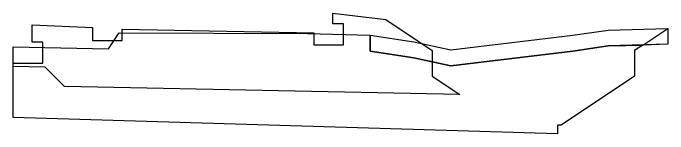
# Model space of a CAD drawing. Extents: x -717 to 1451, y -133302 to 233.
# Drawn here: x 432.17 to 438.32, y -110489.53 to -110488.39 of the extents above; entities that cross this region are included whole.
import ezdxf

# ---------------------------------------------------------------- set-up
doc = ezdxf.new("R2010")
doc.units = 0
for name, color, linetype, true_color in [('Объём_2563', 7, 'Continuous', 0xff8000), ('Объём_2570', 7, 'Continuous', 0x80ff00), ('Объём_2600', 7, 'Continuous', 0x808000)]:
    doc.layers.add(name, color=color, linetype=linetype, true_color=true_color)
doc.layers.add('Объём_2650', color=7, linetype='Continuous')

msp = doc.modelspace()

# ---------------------------------------------------------------- linework, layer by layer
at = {"layer": 'Объём_2563', "color": 250, "flags": 128}
msp.add_lwpolyline([(436.1047, -110488.9869), (436.3642, -110489.1599), (432.6526, -110489.0857), (432.4689, -110488.902), (432.1689, -110488.896), (432.1689, -110488.866), (432.4485, -110488.8663), (432.4487, -110488.6663), (432.3487, -110488.6662), (432.3489, -110488.5034), (432.9131, -110488.5287), (432.9131, -110488.653), (433.1931, -110488.653), (433.1931, -110488.545), (434.9922, -110488.5808), (434.9922, -110488.6942), (435.2722, -110488.6942), (435.2722, -110488.4942), (435.1722, -110488.4942), (435.1722, -110488.3942), (435.6689, -110488.456), (436.1047, -110488.7466), (436.1047, -110488.9869), (436.1047, -110488.9869)], dxfattribs=at)
at = {"layer": 'Объём_2570', "flags": 128}
msp.add_lwpolyline([(438.3176, -110488.688), (437.7557, -110488.7035), (437.4255, -110488.7532), (436.2779, -110488.8889), (435.9322, -110488.8145), (435.5215, -110488.7522), (435.5215, -110488.6022), (435.9322, -110488.6645), (436.2779, -110488.7389), (437.4255, -110488.6032), (437.7557, -110488.5535), (438.3176, -110488.538), (438.3176, -110488.688), (438.3176, -110488.688)], dxfattribs=at)
at = {"layer": 'Объём_2600', "color": 5, "flags": 128}
msp.add_lwpolyline([(438.0829, -110488.6944), (438.3176, -110488.538), (438.3176, -110488.688), (438.0829, -110488.6944), (438.0829, -110488.6944)], dxfattribs=at)
at = {"layer": 'Объём_2650', "color": 6, "flags": 128}
msp.add_lwpolyline([(438.0047, -110488.7466), (438.0047, -110488.9869), (437.3152, -110489.4466), (437.2801, -110489.4466), (437.2801, -110489.5302), (432.1689, -110489.3769), (432.1689, -110488.711), (433.0663, -110488.731), (433.1663, -110488.5811), (434.9333, -110488.5857), (435.5215, -110488.6022), (435.5215, -110488.7522), (435.9322, -110488.8145), (436.2779, -110488.8889), (437.4255, -110488.7532), (437.7557, -110488.7035), (438.0829, -110488.6944), (438.0047, -110488.7466), (438.0047, -110488.7466)], dxfattribs=at)

doc.saveas('drawing.dxf')
